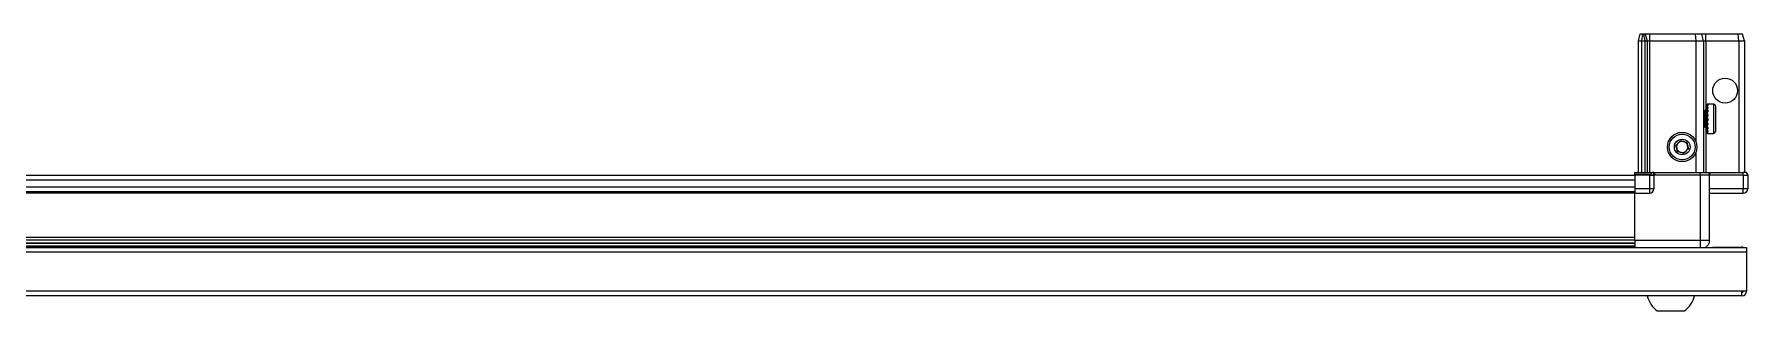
# Model space of a CAD drawing. Header units: millimetres. Extents: x 1132 to 6686, y -999 to 2272.
# Drawn here: x 2154 to 2912, y -999 to -877 of the extents above; entities that cross this region are included whole.
import ezdxf

# ---------------------------------------------------------------- set-up
doc = ezdxf.new("R2010")
doc.units = ezdxf.units.MM

msp = doc.modelspace()

# ---------------------------------------------------------------- linework, layer by layer
at = {"color": 7, "linetype": 'Continuous', "lineweight": 25}
for p, q in [((2864.79, -876.56), (2863.99, -879.56)), ((2865.94, -876.56), (2864.79, -876.56)), ((2865.94, -876.56), (2865.49, -879.56)), ((2866.44, -876.56), (2865.94, -876.56)), ((2866.44, -876.56), (2866.99, -879.56)), ((2867.18, -876.56), (2866.44, -876.56)), ((2867.18, -876.56), (2867.99, -879.56)), ((2868.99, -876.56), (2867.18, -876.56)), ((2889.16, -876.56), (2868.99, -876.56)), ((2889.16, -876.56), (2889.49, -879.56)), ((2892.18, -876.56), (2889.16, -876.56)), ((2892.99, -879.56), (2892.18, -876.56)), ((2893.99, -876.56), (2892.18, -876.56)), ((2908.33, -876.56), (2893.99, -876.56)), ((2908.49, -879.56), (2908.33, -876.56)), ((2910.18, -876.56), (2908.33, -876.56)), ((2910.99, -879.56), (2910.18, -876.56)), ((2863.99, -879.56), (2865.49, -879.56)), ((2863.99, -879.56), (2863.99, -937.86)), ((2865.49, -879.56), (2866.99, -879.56)), ((2865.49, -879.56), (2865.49, -937.86)), ((2866.99, -879.56), (2866.99, -937.86)), ((2866.99, -879.56), (2867.99, -879.56)), ((2867.99, -879.56), (2867.99, -937.86)), ((2867.99, -879.56), (2868.99, -879.56)), ((2868.99, -879.56), (2889.49, -879.56)), ((2889.49, -879.56), (2889.49, -924.06)), ((2889.49, -879.56), (2892.99, -879.56)), ((2892.99, -879.56), (2892.99, -937.86)), ((2892.99, -879.56), (2893.99, -879.56)), ((2893.99, -879.56), (2908.49, -879.56)), ((2908.49, -879.56), (2908.49, -937.86)), ((2908.49, -879.56), (2910.99, -879.56)), ((2910.99, -879.56), (2910.99, -937.86)), ((2894.49, -909.66), (2894.39, -909.66)), ((2894.39, -909.66), (2894.39, -918.46)), ((2897.39, -907.56), (2894.49, -907.56)), ((2894.99, -907.56), (2894.49, -907.56)), ((2894.49, -907.56), (2894.49, -907.61)), ((2894.49, -907.61), (2894.49, -907.9)), ((2894.99, -907.61), (2894.49, -907.61)), ((2894.99, -907.9), (2894.49, -907.9)), ((2894.49, -907.9), (2894.49, -908.17)), ((2894.99, -908.17), (2894.49, -908.17)), ((2894.49, -908.17), (2894.49, -908.83)), ((2894.99, -908.83), (2894.49, -908.83)), ((2894.49, -908.83), (2894.49, -909.3)), ((2894.49, -909.3), (2894.49, -910.28)), ((2894.99, -909.3), (2894.49, -909.3)), ((2894.99, -907.61), (2894.99, -907.56)), ((2894.99, -908.17), (2894.99, -907.9)), ((2894.99, -909.3), (2894.99, -908.83)), ((2898.19, -908.36), (2898.19, -919.76)), ((2893.02, -910.06), (2892.99, -910.06)), ((2893.5, -910.75), (2893.02, -910.06)), ((2893.02, -910.06), (2893.02, -918.06)), ((2893.99, -910.06), (2893.5, -910.75)), ((2893.5, -910.75), (2893.5, -917.37)), ((2893.99, -910.06), (2893.99, -918.06)), ((2894.99, -910.28), (2894.49, -910.28)), ((2894.49, -910.28), (2894.49, -910.91)), ((2894.49, -910.91), (2894.49, -912.1)), ((2894.99, -910.91), (2894.49, -910.91)), ((2894.99, -912.1), (2894.49, -912.1)), ((2894.49, -912.1), (2894.49, -912.73)), ((2894.99, -912.73), (2894.49, -912.73)), ((2894.49, -912.82), (2894.49, -914.11)), ((2894.99, -912.82), (2894.49, -912.82)), ((2894.99, -914.11), (2894.49, -914.11)), ((2894.99, -914.59), (2894.49, -914.59)), ((2894.49, -914.59), (2894.49, -914.85)), ((2894.49, -914.85), (2894.49, -916.12)), ((2894.99, -914.85), (2894.49, -914.85)), ((2894.99, -916.12), (2894.49, -916.12)), ((2894.49, -916.12), (2894.49, -916.8)), ((2894.49, -916.8), (2894.49, -917.92)), ((2894.99, -916.8), (2894.49, -916.8)), ((2894.99, -910.91), (2894.99, -910.28)), ((2894.99, -912.82), (2894.99, -912.1)), ((2894.99, -914.85), (2894.99, -914.11)), ((2894.99, -916.8), (2894.99, -916.12)), ((2892.99, -918.06), (2893.02, -918.06)), ((2893.02, -918.06), (2893.5, -917.37)), ((2893.5, -917.37), (2893.99, -918.06)), ((2894.39, -918.46), (2894.49, -918.46)), ((2894.99, -917.92), (2894.49, -917.92)), ((2894.49, -917.92), (2894.49, -918.49)), ((2894.49, -918.49), (2894.49, -919.35)), ((2894.99, -918.49), (2894.49, -918.49)), ((2894.99, -919.35), (2894.49, -919.35)), ((2894.49, -919.35), (2894.49, -919.74)), ((2894.49, -919.74), (2894.49, -920.26)), ((2894.99, -919.74), (2894.49, -919.74)), ((2894.99, -920.26), (2894.49, -920.26)), ((2894.49, -920.26), (2894.49, -920.44)), ((2894.49, -920.44), (2894.49, -920.56)), ((2894.99, -920.44), (2894.49, -920.44)), ((2894.49, -920.56), (2897.39, -920.56)), ((2894.99, -918.49), (2894.99, -917.92)), ((2894.99, -919.74), (2894.99, -919.35)), ((2894.99, -920.44), (2894.99, -920.26)), ((2889.49, -929.06), (2889.49, -937.86)), ((2862.49, -939.21), (2122.49, -939.21)), ((2862.49, -937.86), (2870.31, -937.86)), ((2862.49, -938.73), (2862.49, -937.86)), ((2868.99, -938.73), (2862.49, -938.73)), ((2862.49, -939.06), (2862.49, -938.73)), ((2868.99, -939.06), (2862.49, -939.06)), ((2862.49, -939.06), (2862.49, -945.06)), ((2868.99, -939.06), (2870.99, -939.06)), ((2870.99, -939.06), (2868.99, -939.06)), ((2870.99, -937.86), (2870.31, -937.86)), ((2870.99, -939.06), (2870.99, -937.86)), ((2870.99, -937.86), (2871.19, -937.86)), ((2871.19, -939.06), (2870.99, -939.06)), ((2870.99, -939.06), (2870.99, -945.06)), ((2871.19, -937.86), (2891.49, -937.86)), ((2891.49, -939.06), (2871.19, -939.06)), ((2891.49, -937.86), (2895.49, -937.86)), ((2895.49, -939.06), (2891.49, -939.06)), ((2895.49, -939.06), (2895.49, -937.86)), ((2895.49, -937.86), (2895.69, -937.86)), ((2895.69, -939.06), (2895.49, -939.06)), ((2895.49, -939.06), (2895.49, -968.06)), ((2895.69, -937.86), (2910.49, -937.86)), ((2910.49, -939.06), (2895.69, -939.06)), ((2911.99, -937.86), (2910.49, -937.86)), ((2910.49, -939.06), (2912.49, -939.06)), ((2912.49, -938.73), (2911.99, -937.86)), ((2912.49, -938.73), (2911.99, -937.86)), ((2912.49, -939.06), (2912.49, -938.73)), ((2912.49, -939.06), (2912.49, -938.73)), ((2912.49, -939.06), (2912.49, -939.06)), ((2912.49, -939.06), (2912.49, -945.06)), ((2862.49, -946.41), (2122.49, -946.41)), ((2862.49, -945.06), (2862.49, -947.06)), ((2862.49, -947.06), (2868.99, -947.06)), ((2862.49, -968.06), (2862.49, -947.06)), ((2895.49, -947.06), (2910.49, -947.06)), ((1362.49, -969.09), (2862.49, -969.09)), ((1362.49, -969.12), (2862.49, -969.12)), ((1312.99, -971.06), (2911.99, -971.06)), ((2836.37, -970.91), (1388.61, -970.91)), ((2830.99, -971.06), (2830.99, -970.91)), ((2831.16, -971.06), (2831.16, -970.91)), ((2831.37, -971.06), (2831.37, -970.91)), ((2831.93, -971.06), (2831.93, -970.91)), ((2832.35, -971.06), (2832.35, -970.91)), ((2833.25, -971.06), (2833.25, -970.91)), ((2833.83, -971.06), (2833.83, -970.91)), ((2834.98, -971.06), (2834.98, -970.91)), ((2835.67, -971.06), (2835.67, -970.91)), ((2836.95, -970.91), (2836.37, -970.91)), ((2836.95, -971.06), (2836.95, -970.91)), ((2836.96, -970.91), (2836.95, -970.91)), ((2837.69, -970.91), (2836.96, -970.91)), ((2837.13, -971.06), (2837.13, -970.91)), ((2837.63, -971.06), (2837.63, -970.91)), ((2837.69, -971.06), (2837.69, -970.91)), ((2838.61, -970.91), (2837.69, -970.91)), ((2837.69, -970.91), (2837.69, -970.91)), ((2862.49, -970.91), (2838.61, -970.91)), ((2838.98, -971.06), (2838.98, -970.91)), ((2839.69, -971.06), (2839.69, -970.91)), ((2840.86, -971.06), (2840.86, -970.91)), ((2841.47, -971.06), (2841.47, -970.91)), ((2842.41, -971.06), (2842.41, -970.91)), ((2842.86, -971.06), (2842.86, -970.91)), ((2843.48, -971.06), (2843.48, -970.91)), ((2843.73, -971.06), (2843.73, -970.91)), ((2843.97, -971.06), (2843.97, -970.91)), ((2843.99, -971.06), (2843.99, -970.91)), ((2896.99, -970.96), (2896.99, -971.06)), ((2896.99, -970.96), (2909.89, -970.96)), ((2911.99, -971.06), (2911.99, -973.16)), ((2911.99, -973.16), (2911.99, -990.46)), ((2909.89, -992.56), (1315.09, -992.56)), ((2911.99, -990.46), (2909.89, -990.46)), ((2909.89, -992.56), (2909.89, -990.46)), ((2872.49, -999.16), (2884.49, -999.16))]:
    msp.add_line(p, q, dxfattribs=at)
at = {"color": 8, "linetype": 'Continuous', "lineweight": 18}
for p, q in [((2868.99, -876.56), (2868.99, -879.56)), ((2893.99, -879.56), (2893.99, -876.56)), ((2868.99, -879.56), (2868.99, -937.86)), ((2893.99, -879.56), (2893.99, -910.06)), ((2897.39, -907.56), (2897.39, -920.56)), ((2893.99, -918.06), (2893.99, -937.86)), ((2868.99, -939.06), (2868.99, -938.73)), ((2868.99, -939.06), (2868.99, -945.06)), ((2871.19, -937.86), (2871.19, -939.06)), ((2891.49, -939.06), (2891.49, -937.86)), ((2891.49, -939.06), (2891.49, -968.06)), ((2895.69, -937.86), (2895.69, -939.06)), ((2910.49, -939.06), (2910.49, -937.86)), ((2910.49, -939.06), (2910.49, -945.06)), ((2862.49, -941.21), (2122.49, -941.21)), ((2862.49, -944.41), (2122.49, -944.41)), ((2862.49, -947.06), (2122.49, -947.06)), ((2868.99, -945.06), (2862.49, -945.06)), ((2868.99, -945.06), (2868.99, -947.06)), ((2870.99, -945.06), (2868.99, -945.06)), ((2910.49, -945.06), (2895.49, -945.06)), ((2910.49, -947.06), (2910.49, -945.06)), ((2912.49, -945.06), (2910.49, -945.06)), ((1362.49, -966.46), (2862.49, -966.46)), ((2862.49, -967.88), (1362.49, -967.88)), ((1362.49, -970.33), (2862.49, -970.33)), ((2891.49, -968.06), (2862.49, -968.06)), ((2911.99, -973.16), (1312.99, -973.16)), ((2909.89, -971.06), (2909.89, -970.96)), ((2909.89, -990.46), (1315.09, -990.46))]:
    msp.add_line(p, q, dxfattribs=at)
at = {"color": 7, "linetype": 'Continuous', "lineweight": 25, "flags": 128}
msp.add_lwpolyline([(2910.53, -971.06), (2910.3, -971), (2909.89, -970.96)], dxfattribs=at)
at = {"color": 7, "linetype": 'Continuous', "lineweight": 25}
for centre, radius in [((2902.49, -901.56), 5.5), ((2883.49, -926.56), 6.5), ((2883.49, -926.56), 3.46)]:
    msp.add_circle(centre, radius, dxfattribs=at)
at = {"color": 8, "linetype": 'Continuous', "lineweight": 18}
msp.add_circle((2883.49, -926.56), 5.7, dxfattribs=at)
at = {"color": 7, "linetype": 'Continuous', "lineweight": 25}
for centre, radius, start, end in [((2893.99, -909.66), 0.4, 270, 360), ((2897.39, -908.36), 0.8, 360, 90), ((2883.49, -926.56), 2.5, 134.67671, 194.67671), ((2883.49, -926.56), 2.5, 74.67671, 134.67671), ((2883.49, -926.56), 2.5, 14.67671, 74.67671), ((2893.99, -918.46), 0.4, 0, 90), ((2897.39, -919.76), 0.8, 270, 0), ((2883.49, -926.56), 2.5, 194.67671, 254.67671), ((2883.49, -926.56), 2.5, 254.67671, 314.67671), ((2883.49, -926.56), 2.5, 314.67671, 14.67671), ((2868.99, -945.06), 2, 270, 0), ((2910.49, -945.06), 2, 270, 0), ((2879.51, -989.54), 11.91, 194.70035, 233.8734), ((2877.46, -989.54), 11.91, 306.1266, 345.29965), ((2909.89, -990.46), 2.1, 270, 0), ((2909.89, -990.46), 0.6, 270, 0)]:
    msp.add_arc(centre, radius, start, end, dxfattribs=at)
msp.add_ellipse((2868.99, -935.26), major_axis=(0, 3.46), ratio=0.57735, start_param=3.141593, end_param=3.864327, dxfattribs=at)
for points, knots in [([(2880.7, -925.8), (2881.07, -925.44), (2881.76, -924.76), (2882.44, -924.08), (2882.76, -923.77)], [0, 0, 0, 0, 0.534686, 1, 1, 1, 1]), ([(2882.76, -923.77), (2883.25, -923.91), (2884.18, -924.16), (2885.11, -924.41), (2885.54, -924.53)], [0, 0, 0, 0, 0.534686, 1, 1, 1, 1]), ([(2885.54, -924.53), (2885.57, -924.65), (2885.72, -925.23), (2885.98, -926.2), (2886.19, -926.99), (2886.27, -927.33)], [0, 0, 0, 0, 0.133125, 0.637099, 1, 1, 1, 1]), ([(2881.44, -928.59), (2881.35, -928.26), (2881.14, -927.46), (2880.89, -926.5), (2880.74, -925.92), (2880.7, -925.8)], [0, 0, 0, 0, 0.362901, 0.866875, 1, 1, 1, 1]), ([(2884.22, -929.35), (2883.72, -929.22), (2882.79, -928.96), (2881.87, -928.71), (2881.44, -928.59)], [0, 0, 0, 0, 0.534686, 1, 1, 1, 1]), ([(2886.27, -927.33), (2885.91, -927.69), (2885.22, -928.37), (2884.54, -929.04), (2884.22, -929.35)], [0, 0, 0, 0, 0.534686, 1, 1, 1, 1]), ([(2862.49, -968.06), (2862.49, -968.46), (2862.49, -969.25), (2862.49, -970.27), (2862.49, -970.9), (2862.49, -971.05), (2862.49, -971.06)], [0, 0, 0, 0, 0.32552, 0.65104, 0.97656, 1, 1, 1, 1]), ([(2895.49, -968.06), (2895.44, -968.5), (2895.37, -969.18), (2894.93, -970), (2894.48, -970.55), (2894.07, -970.91), (2893.81, -971.04), (2893.77, -971.06)], [0, 0, 0, 0, 0.363018, 0.558438, 0.758004, 0.95757, 1, 1, 1, 1])]:
    msp.add_open_spline(points, degree=3, knots=knots, dxfattribs=at)
at = {"color": 8, "linetype": 'Continuous', "lineweight": 18}
msp.add_open_spline([(2891.49, -968.06), (2891.49, -968.5), (2891.49, -969.18), (2891.49, -970), (2891.49, -970.55), (2891.49, -970.91), (2891.49, -971.04), (2891.49, -971.06)], degree=3, knots=[0, 0, 0, 0, 0.363018, 0.558438, 0.758004, 0.95757, 1, 1, 1, 1], dxfattribs=at)
msp.add_open_spline([(2895.49, -968.06), (2895.43, -968.06), (2895.31, -968.06), (2894.38, -968.06), (2893.06, -968.06), (2892.01, -968.06), (2891.49, -968.06)], degree=3, dxfattribs=at)

doc.saveas('drawing.dxf')
